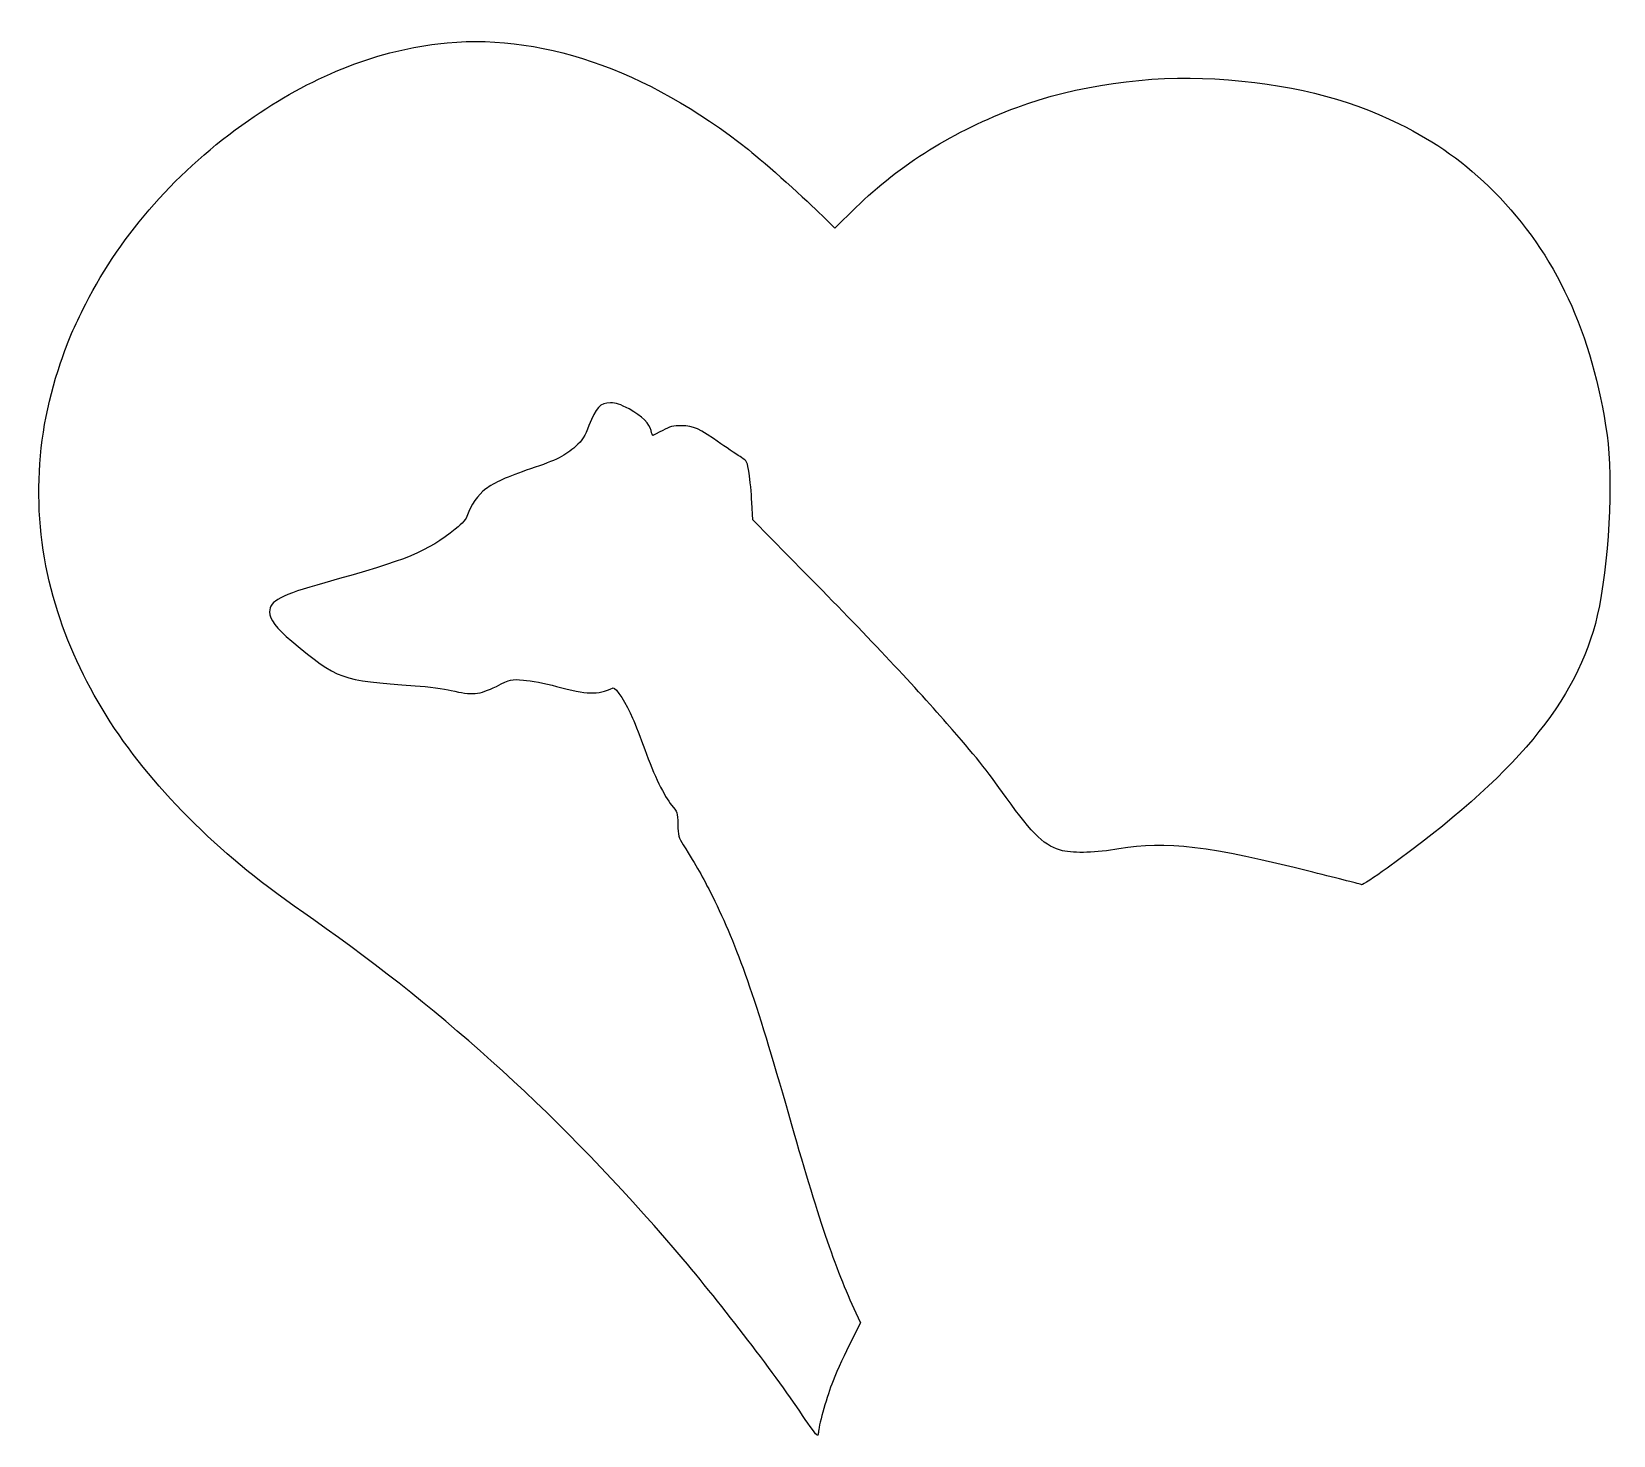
# Model space of a CAD drawing. Header units: centimetres. Extents: x -17.8 to 17.7, y -15.6 to 15.9.
import ezdxf

# ---------------------------------------------------------------- set-up
doc = ezdxf.new("R2010")
doc.units = ezdxf.units.CM
doc.header["$MEASUREMENT"] = 0
doc.layers.add('Layer 1', color=7, linetype='Continuous')

msp = doc.modelspace()

# ---------------------------------------------------------------- linework, layer by layer
at = {"layer": 'Layer 1'}
msp.add_open_spline([(-8.67833, 15.59278), (-10.12825, 15.41639), (-11.53936, 14.84489), (-12.9293, 13.87122), (-12.9293, 13.87122), (-14.52033, 12.75644), (-15.76916, 11.34533), (-16.57702, 9.7543), (-16.57702, 9.7543), (-16.85924, 9.20044), (-16.96155, 8.96408), (-17.14499, 8.43138), (-17.14499, 8.43138), (-17.77293, 6.61457), (-17.7941, 4.65666), (-17.20849, 2.83985), (-17.20849, 2.83985), (-16.65816, 1.13241), (-15.6351, -0.44804), (-14.14285, -1.90854), (-14.14285, -1.90854), (-13.32793, -2.70229), (-12.69999, -3.21029), (-11.46527, -4.0746), (-11.46527, -4.0746), (-8.45608, -6.18421), (-5.8808, -8.53724), (-3.35138, -11.48293), (-3.35138, -11.48293), (-2.41299, -12.57654), (-1.1571, -14.2099), (-0.49388, -15.19768), (-0.49388, -15.19768), (-0.32807, -15.4411), (-0.18344, -15.64218), (-0.1658, -15.64571), (-0.1658, -15.64571), (-0.15169, -15.64571), (-0.14111, -15.61749), (-0.14111, -15.58221), (-0.14111, -15.58221), (-0.14111, -15.45874), (0.03175, -14.8449), (0.15875, -14.49918), (0.15875, -14.49918), (0.22931, -14.30515), (0.40569, -13.9171), (0.54681, -13.63487), (0.54681, -13.63487), (0.54681, -13.63487), (0.80434, -13.11981), (0.80434, -13.11981), (0.80434, -13.11981), (0.80434, -13.11981), (0.69851, -12.89403), (0.69851, -12.89403), (0.69851, -12.89403), (0.22579, -11.86745), (-0.14816, -10.76325), (-0.81138, -8.43139), (-0.81138, -8.43139), (-1.55927, -5.81025), (-1.95085, -4.68489), (-2.51882, -3.54542), (-2.51882, -3.54542), (-2.75518, -3.0727), (-2.85396, -2.89631), (-3.17146, -2.39184), (-3.17146, -2.39184), (-3.27729, -2.22956), (-3.28788, -2.18017), (-3.29493, -1.9297), (-3.29493, -1.9297), (-3.29846, -1.66512), (-3.30551, -1.64748), (-3.43251, -1.49931), (-3.43251, -1.49931), (-3.59832, -1.30175), (-3.82762, -0.82903), (-4.03576, -0.25048), (-4.03576, -0.25048), (-4.12748, -0.00001), (-4.24743, 0.31749), (-4.3074, 0.45508), (-4.3074, 0.45508), (-4.43793, 0.76552), (-4.6884, 1.15358), (-4.74132, 1.13241), (-4.74132, 1.13241), (-5.11174, 0.97366), (-5.3234, 0.97719), (-6.01838, 1.16769), (-6.01838, 1.16769), (-6.26885, 1.23472), (-6.60046, 1.29822), (-6.75569, 1.3088), (-6.75569, 1.3088), (-7.03791, 1.32997), (-7.04144, 1.32997), (-7.366, 1.16769), (-7.366, 1.16769), (-7.75053, 0.97719), (-7.91281, 0.96308), (-8.37847, 1.07597), (-8.37847, 1.07597), (-8.53369, 1.11478), (-8.89705, 1.16064), (-9.18986, 1.1818), (-9.18986, 1.1818), (-10.87967, 1.30174), (-10.90789, 1.31233), (-11.95211, 2.18016), (-11.95211, 2.18016), (-12.319, 2.48708), (-12.45305, 2.66347), (-12.45305, 2.84338), (-12.45305, 2.84338), (-12.45305, 3.0868), (-12.20258, 3.21732), (-11.21833, 3.49249), (-11.21833, 3.49249), (-9.34155, 4.0146), (-8.92175, 4.18393), (-8.28675, 4.69899), (-8.28675, 4.69899), (-8.11389, 4.83657), (-8.04333, 4.91771), (-8.01511, 5.02002), (-8.01511, 5.02002), (-7.95514, 5.21405), (-7.77169, 5.47863), (-7.60589, 5.59858), (-7.60589, 5.59858), (-7.41186, 5.74322), (-7.12964, 5.87022), (-6.59695, 6.05014), (-6.59695, 6.05014), (-6.02192, 6.24417), (-5.81026, 6.35), (-5.58801, 6.55461), (-5.58801, 6.55461), (-5.43279, 6.69572), (-5.3834, 6.77333), (-5.28815, 7.0238), (-5.28815, 7.0238), (-5.13646, 7.42597), (-5.03415, 7.5318), (-4.80837, 7.5318), (-4.80837, 7.5318), (-4.67784, 7.5318), (-4.58259, 7.50005), (-4.38856, 7.39422), (-4.38856, 7.39422), (-4.0887, 7.22489), (-3.92289, 7.06614), (-3.89467, 6.90739), (-3.89467, 6.90739), (-3.88056, 6.84036), (-3.86292, 6.79097), (-3.84881, 6.79803), (-3.84881, 6.79803), (-3.83823, 6.80509), (-3.73945, 6.85447), (-3.63362, 6.91445), (-3.63362, 6.91445), (-3.47487, 6.99912), (-3.39726, 7.01676), (-3.21029, 7.01676), (-3.21029, 7.01676), (-2.93865, 7.01676), (-2.82223, 6.96384), (-2.32835, 6.61459), (-2.32835, 6.61459), (-2.14491, 6.48759), (-1.93677, 6.34648), (-1.86621, 6.30415), (-1.86621, 6.30415), (-1.74274, 6.23007), (-1.73568, 6.21243), (-1.69335, 5.95137), (-1.69335, 5.95137), (-1.67218, 5.8032), (-1.64396, 5.50687), (-1.63338, 5.29168), (-1.63338, 5.29168), (-1.63338, 5.29168), (-1.61221, 4.90362), (-1.61221, 4.90362), (-1.61221, 4.90362), (-1.61221, 4.90362), (-0.41982, 3.69359), (-0.41982, 3.69359), (-0.41982, 3.69359), (0.89957, 2.36009), (1.97201, 1.22062), (2.7446, 0.33515), (2.7446, 0.33515), (3.39018, -0.40216), (3.61596, -0.68438), (4.07457, -1.32996), (4.07457, -1.32996), (4.66724, -2.15899), (4.96357, -2.44121), (5.33751, -2.52235), (5.33751, -2.52235), (5.62326, -2.58232), (6.09245, -2.56821), (6.60398, -2.48002), (6.60398, -2.48002), (7.65173, -2.3001), (8.64656, -2.42005), (10.95373, -3.00566), (10.95373, -3.00566), (11.53581, -3.1503), (12.0297, -3.2773), (12.04734, -3.28435), (12.04734, -3.28435), (12.06851, -3.29493), (12.32603, -3.1256), (12.62237, -2.91041), (12.62237, -2.91041), (15.49045, -0.84666), (16.89451, 0.83962), (17.33901, 2.75873), (17.33901, 2.75873), (17.59301, 3.85234), (17.69884, 5.81731), (17.55773, 6.80862), (17.55773, 6.80862), (17.23317, 9.09109), (16.40062, 10.87968), (15.02831, 12.26256), (15.02831, 12.26256), (14.36862, 12.92578), (13.72303, 13.38792), (12.894, 13.79362), (12.894, 13.79362), (11.67339, 14.39334), (10.4175, 14.69673), (8.75592, 14.80256), (8.75592, 14.80256), (7.29542, 14.89428), (5.61973, 14.65439), (4.31092, 14.16403), (4.31092, 14.16403), (2.90686, 13.64192), (1.69684, 12.88697), (0.702, 11.91684), (0.702, 11.91684), (0.702, 11.91684), (0.22575, 11.45117), (0.22575, 11.45117), (0.22575, 11.45117), (0.22575, 11.45117), (-0.05647, 11.73339), (-0.05647, 11.73339), (-0.05647, 11.73339), (-0.37044, 12.05442), (-1.33353, 12.9152), (-1.711, 13.21506), (-1.711, 13.21506), (-4.01464, 15.03892), (-6.43117, 15.86442), (-8.67836, 15.59278), (-8.67836, 15.59278), (-8.67836, 15.59278), (-8.67833, 15.59278), (-8.67833, 15.59278)], degree=3, knots=[0, 0, 0, 0, 0.01470588, 0.01470588, 0.01470588, 0.01470588, 0.02941176, 0.02941176, 0.02941176, 0.02941176, 0.04411765, 0.04411765, 0.04411765, 0.04411765, 0.05882353, 0.05882353, 0.05882353, 0.05882353, 0.07352941, 0.07352941, 0.07352941, 0.07352941, 0.08823529, 0.08823529, 0.08823529, 0.08823529, 0.10294118, 0.10294118, 0.10294118, 0.10294118, 0.11764706, 0.11764706, 0.11764706, 0.11764706, 0.13235294, 0.13235294, 0.13235294, 0.13235294, 0.14705882, 0.14705882, 0.14705882, 0.14705882, 0.16176471, 0.16176471, 0.16176471, 0.16176471, 0.17647059, 0.17647059, 0.17647059, 0.17647059, 0.19117647, 0.19117647, 0.19117647, 0.19117647, 0.20588235, 0.20588235, 0.20588235, 0.20588235, 0.22058824, 0.22058824, 0.22058824, 0.22058824, 0.23529412, 0.23529412, 0.23529412, 0.23529412, 0.25, 0.25, 0.25, 0.25, 0.26470588, 0.26470588, 0.26470588, 0.26470588, 0.27941176, 0.27941176, 0.27941176, 0.27941176, 0.29411765, 0.29411765, 0.29411765, 0.29411765, 0.30882353, 0.30882353, 0.30882353, 0.30882353, 0.32352941, 0.32352941, 0.32352941, 0.32352941, 0.33823529, 0.33823529, 0.33823529, 0.33823529, 0.35294118, 0.35294118, 0.35294118, 0.35294118, 0.36764706, 0.36764706, 0.36764706, 0.36764706, 0.38235294, 0.38235294, 0.38235294, 0.38235294, 0.39705882, 0.39705882, 0.39705882, 0.39705882, 0.41176471, 0.41176471, 0.41176471, 0.41176471, 0.42647059, 0.42647059, 0.42647059, 0.42647059, 0.44117647, 0.44117647, 0.44117647, 0.44117647, 0.45588235, 0.45588235, 0.45588235, 0.45588235, 0.47058824, 0.47058824, 0.47058824, 0.47058824, 0.48529412, 0.48529412, 0.48529412, 0.48529412, 0.5, 0.5, 0.5, 0.5, 0.51470588, 0.51470588, 0.51470588, 0.51470588, 0.52941176, 0.52941176, 0.52941176, 0.52941176, 0.54411765, 0.54411765, 0.54411765, 0.54411765, 0.55882353, 0.55882353, 0.55882353, 0.55882353, 0.57352941, 0.57352941, 0.57352941, 0.57352941, 0.58823529, 0.58823529, 0.58823529, 0.58823529, 0.60294118, 0.60294118, 0.60294118, 0.60294118, 0.61764706, 0.61764706, 0.61764706, 0.61764706, 0.63235294, 0.63235294, 0.63235294, 0.63235294, 0.64705882, 0.64705882, 0.64705882, 0.64705882, 0.66176471, 0.66176471, 0.66176471, 0.66176471, 0.67647059, 0.67647059, 0.67647059, 0.67647059, 0.69117647, 0.69117647, 0.69117647, 0.69117647, 0.70588235, 0.70588235, 0.70588235, 0.70588235, 0.72058824, 0.72058824, 0.72058824, 0.72058824, 0.73529412, 0.73529412, 0.73529412, 0.73529412, 0.75, 0.75, 0.75, 0.75, 0.76470588, 0.76470588, 0.76470588, 0.76470588, 0.77941176, 0.77941176, 0.77941176, 0.77941176, 0.79411765, 0.79411765, 0.79411765, 0.79411765, 0.80882353, 0.80882353, 0.80882353, 0.80882353, 0.82352941, 0.82352941, 0.82352941, 0.82352941, 0.83823529, 0.83823529, 0.83823529, 0.83823529, 0.85294118, 0.85294118, 0.85294118, 0.85294118, 0.86764706, 0.86764706, 0.86764706, 0.86764706, 0.88235294, 0.88235294, 0.88235294, 0.88235294, 0.89705882, 0.89705882, 0.89705882, 0.89705882, 0.91176471, 0.91176471, 0.91176471, 0.91176471, 0.92647059, 0.92647059, 0.92647059, 0.92647059, 0.94117647, 0.94117647, 0.94117647, 0.94117647, 0.95588235, 0.95588235, 0.95588235, 0.95588235, 0.97058824, 0.97058824, 0.97058824, 0.97058824, 1, 1, 1, 1], dxfattribs=at)

doc.saveas('drawing.dxf')
